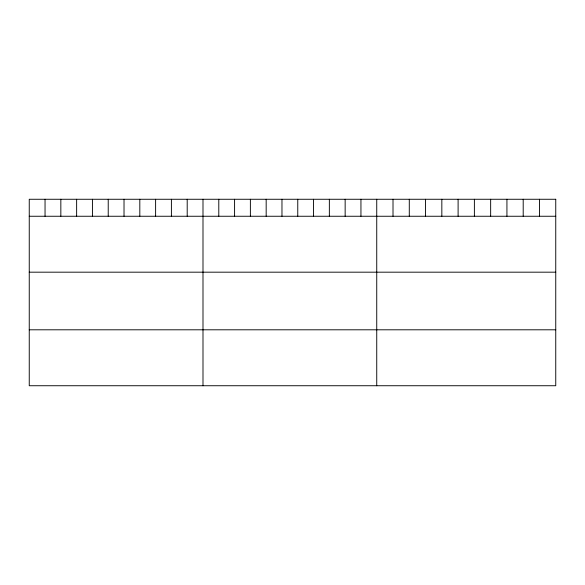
<?xml version="1.0" encoding="UTF-8"?>
<svg xmlns="http://www.w3.org/2000/svg" width="585" height="585" viewBox="0 0 585 585"><rect width="100%" height="100%" fill="white"/><g stroke="black" fill="none" stroke-linecap="round" stroke-linejoin="round"><path stroke-width="0.88" d="M29.25 216.253L555.75 216.253M29.25 272.179L555.75 272.179M29.25 329.801L555.75 329.801M539.48 199.266L539.48 216.253M523.202 199.266L523.202 216.253M506.932 199.266L506.932 216.253M490.654 199.266L490.654 216.253M474.384 199.266L474.384 216.253M458.106 199.266L458.106 216.253M441.836 199.266L441.836 216.253M425.558 199.266L425.558 216.253M409.288 199.266L409.288 216.253M393.01 199.266L393.01 216.253M376.74 199.266L376.74 385.734M360.945 199.266L360.945 216.253M345.15 199.266L345.15 216.253M329.355 199.266L329.355 216.253M313.56 199.266L313.56 216.253M297.765 199.266L297.765 216.253M281.97 199.266L281.97 216.253M266.175 199.266L266.175 216.253M250.38 199.266L250.38 216.253M234.585 199.266L234.585 216.253M218.79 199.266L218.79 216.253M202.995 199.266L202.995 385.734M187.2 199.266L187.2 216.253M171.405 199.266L171.405 216.253M155.61 199.266L155.61 216.253M139.815 199.266L139.815 216.253M124.02 199.266L124.02 216.253M108.225 199.266L108.225 216.253M92.43 199.266L92.43 216.253M76.635 199.266L76.635 216.253M60.84 199.266L60.84 216.253M45.045 199.266L45.045 216.253M555.75 199.266L29.25 199.266L29.25 385.734L555.75 385.734L555.75 199.266"/></g></svg>
